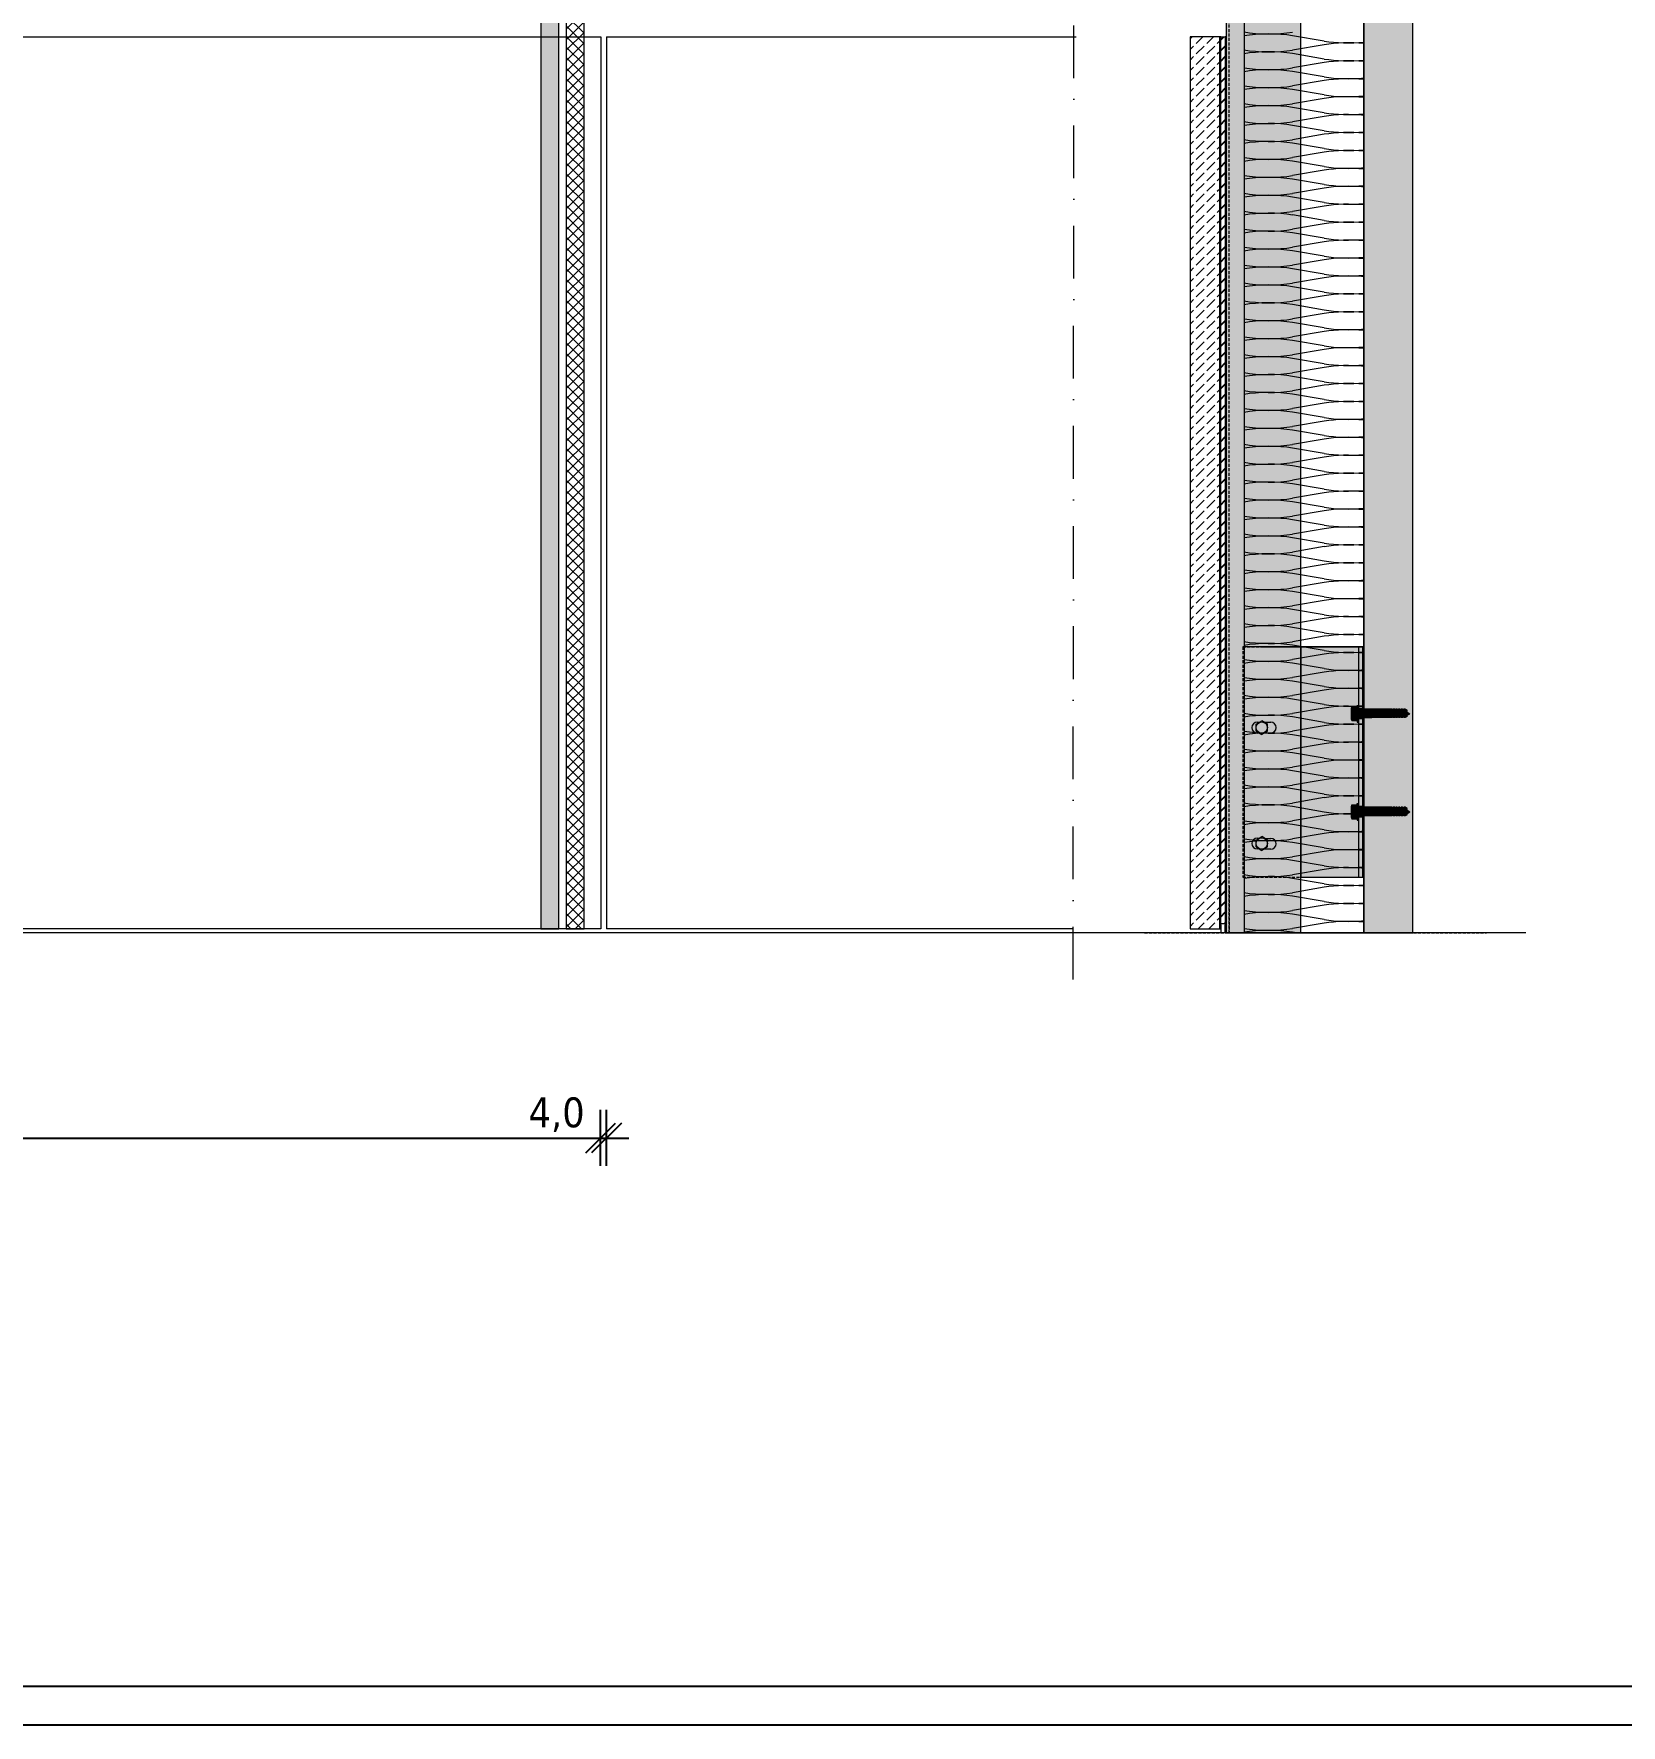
# Model space of a CAD drawing. Extents: x -106882 to -43002, y 22119 to 47619.
# Drawn here: x -85352 to -74724, y 22119 to 33440 of the extents above; entities that cross this region are included whole.
import ezdxf

# ---------------------------------------------------------------- set-up
doc = ezdxf.new("R2010")
doc.units = 0
doc.header["$MEASUREMENT"] = 0
doc.linetypes.add('Dot & Dashed', pattern=[670.277762, 352.777767, -176.388884, 0, -141.111112])
doc.linetypes.add('Hidden Line', pattern=[30, 20, -10])
for name, color, linetype, lineweight, true_color in [('2D - Ogólne_Pen_No__2', 7, 'Continuous', 15, 0x7f7f7f), ('2D - Ogólne_Pen_No__82', 7, 'Continuous', 20, 0xaaaaaa), ('2D Drafting - General_Pen_No__141', 7, 'Continuous', 0, 0xe8e8e8), ('2D Drafting - General_Pen_No__2', 7, 'Continuous', 15, 0x7f7f7f), ('2D Drafting - General_Pen_No__5', 7, 'Continuous', 25, 0x40a5ff), ('2D Drafting - General_Pen_No__61', 7, 'Continuous', 20, 0x6a6a6a), ('2D Drafting - General_Pen_No__81', 7, 'Continuous', 20, 0x6a6a6a), ('Wymiarowanie_Pen_No__5', 7, 'Continuous', 25, 0x40a5ff)]:
    doc.layers.add(name, color=color, linetype=linetype, lineweight=lineweight, true_color=true_color)
doc.layers.add('2D Drafting - General_Pen_No__101', color=8, linetype='Continuous', lineweight=13)
doc.layers.add('2D Drafting - General_Pen_No__121', color=255, linetype='Continuous', lineweight=0)
doc.layers.add('Wymiarowanie', color=7, linetype='Continuous')
doc.styles.add('GENERATED_STYLE_1', font='')
doc.styles.get('GENERATED_STYLE_1').set_extended_font_data('Tahoma Zachodni')
doc.dimstyles.new('GENERATED_STYLE__2', dxfattribs={"dimtxt": 200, "dimasz": 190, "dimexe": 0.18, "dimexo": 0, "dimgap": 0.09, "dimtad": 1, "dimtih": 1, "dimtoh": 1, "dimdec": 1, "dimlfac": 0.1, "dimzin": 0, "dimdsep": 46, "dimtxsty": 'GENERATED_STYLE_1', "dimblk": 'ARROWHEAD_6', "dimblk1": 'ARROWHEAD_6', "dimblk2": 'ARROWHEAD_6', "dimcen": 0.09, "dimclrd": 256, "dimclre": 256, "dimclrt": 256, "dimadec": 0, "dimazin": 0, "dimtfac": 1, "dimtdec": 4, "dimtmove": 0, "dimatfit": 3, "dimfxl": 0, "dimtolj": 1, "dimtzin": 0, "dimarcsym": 0})
pattern_1 = [(45, (0, 0), (-70.71068, 70.71068), [75, -25]), (45, (7e-15, 70.71), (-70.71068, 70.71068), [75, -25])]

# ---------------------------------------------------------------- blocks, each defined once
blk = doc.blocks.new('*X12')
at = {"layer": '2D Drafting - General_Pen_No__61', "linetype": 'Continuous'}
for p, q in [((-76712, 33391), (-76924, 33427)), ((-76712, 33367), (-76924, 33331)), ((-76712, 33271), (-76924, 33307)), ((-76712, 33247), (-76924, 33211)), ((-76712, 33151), (-76924, 33187)), ((-76712, 33127), (-76924, 33091)), ((-76712, 33031), (-76924, 33067)), ((-76712, 33007), (-76924, 32971)), ((-76712, 32911), (-76924, 32947)), ((-76712, 32887), (-76924, 32851)), ((-76712, 32791), (-76924, 32827)), ((-76712, 32767), (-76924, 32731)), ((-76712, 32671), (-76924, 32707)), ((-76712, 32647), (-76924, 32611)), ((-76712, 32551), (-76924, 32587)), ((-76712, 32527), (-76924, 32491)), ((-76712, 32431), (-76924, 32467)), ((-76712, 32407), (-76924, 32371)), ((-76712, 32311), (-76924, 32347)), ((-76712, 32287), (-76924, 32251)), ((-76712, 32191), (-76924, 32227)), ((-76712, 32167), (-76924, 32131)), ((-76712, 32071), (-76924, 32107)), ((-76712, 32047), (-76924, 32011)), ((-76712, 31951), (-76924, 31987)), ((-76712, 31927), (-76924, 31891)), ((-76712, 31831), (-76924, 31867)), ((-76712, 31807), (-76924, 31771)), ((-76712, 31711), (-76924, 31747)), ((-76712, 31687), (-76924, 31651)), ((-76712, 31591), (-76924, 31627)), ((-76712, 31567), (-76924, 31531)), ((-76712, 31471), (-76924, 31507)), ((-76712, 31447), (-76924, 31411)), ((-76712, 31351), (-76924, 31387)), ((-76712, 31327), (-76924, 31291)), ((-76712, 31231), (-76924, 31267)), ((-76712, 31207), (-76924, 31171)), ((-76712, 31111), (-76924, 31147)), ((-76712, 31087), (-76924, 31051)), ((-76712, 30991), (-76924, 31027)), ((-76712, 30967), (-76924, 30931)), ((-76712, 30871), (-76924, 30907)), ((-76712, 30847), (-76924, 30811)), ((-76712, 30751), (-76924, 30787)), ((-76712, 30727), (-76924, 30691)), ((-76712, 30631), (-76924, 30667)), ((-76712, 30607), (-76924, 30571)), ((-76712, 30511), (-76924, 30547)), ((-76712, 30487), (-76924, 30451)), ((-76712, 30391), (-76924, 30427)), ((-76712, 30367), (-76924, 30331)), ((-76712, 30271), (-76924, 30307)), ((-76712, 30247), (-76924, 30211)), ((-76712, 30151), (-76924, 30187)), ((-76712, 30127), (-76924, 30091)), ((-76712, 30031), (-76924, 30067)), ((-76712, 30007), (-76924, 29971)), ((-76712, 29911), (-76924, 29947)), ((-76712, 29887), (-76924, 29851)), ((-76712, 29791), (-76924, 29827)), ((-76712, 29767), (-76924, 29731)), ((-76712, 29671), (-76924, 29707)), ((-76712, 29647), (-76924, 29611)), ((-76712, 29551), (-76924, 29587)), ((-76712, 29527), (-76924, 29491)), ((-76712, 29431), (-76924, 29467)), ((-76712, 29407), (-76924, 29371)), ((-76712, 29311), (-76924, 29347)), ((-76712, 29287), (-76924, 29251)), ((-76712, 29191), (-76924, 29227)), ((-76712, 29167), (-76924, 29131)), ((-76712, 29071), (-76924, 29107)), ((-76712, 29047), (-76924, 29011)), ((-76712, 28951), (-76924, 28987)), ((-76712, 28927), (-76924, 28891)), ((-76712, 28831), (-76924, 28867)), ((-76712, 28807), (-76924, 28771)), ((-76712, 28711), (-76924, 28747)), ((-76712, 28687), (-76924, 28651)), ((-76712, 28591), (-76924, 28627)), ((-76712, 28567), (-76924, 28531)), ((-76712, 28471), (-76924, 28507)), ((-76712, 28447), (-76924, 28411)), ((-76712, 28351), (-76924, 28387)), ((-76712, 28327), (-76924, 28291)), ((-76712, 28231), (-76924, 28267)), ((-76712, 28207), (-76924, 28171)), ((-76712, 28111), (-76924, 28147)), ((-76712, 28087), (-76924, 28051)), ((-76712, 27991), (-76924, 28027)), ((-76712, 27967), (-76924, 27931)), ((-76712, 27871), (-76924, 27907)), ((-76712, 27847), (-76924, 27811)), ((-76712, 27751), (-76924, 27787)), ((-76712, 27727), (-76924, 27691)), ((-76712, 27631), (-76924, 27667)), ((-76712, 27607), (-76924, 27571)), ((-76712, 27511), (-76924, 27547)), ((-76712, 27487), (-76924, 27451)), ((-76896, 27422), (-76924, 27427))]:
    blk.add_line(p, q, dxfattribs=at)
for centre, start_param, end_param in [((-77084, 33499), 4.039533, 5.35589), ((-77084, 33379), 0.927295, 2.243652), ((-77084, 33379), 4.039533, 5.35589), ((-77084, 33259), 0.927295, 2.243652), ((-76553, 33439), 4.068888, 5.121655), ((-76553, 33319), 1.16153, 2.214297), ((-77084, 33259), 4.039533, 5.35589), ((-77084, 33139), 0.927295, 2.243652), ((-76553, 33319), 4.068888, 5.121655), ((-76553, 33199), 1.16153, 2.214297), ((-77084, 33139), 4.039533, 5.35589), ((-77084, 33019), 0.927295, 2.243652), ((-76553, 33199), 4.068888, 5.121655), ((-76553, 33079), 1.16153, 2.214297), ((-77084, 33019), 4.039533, 5.35589), ((-77084, 32899), 0.927295, 2.243652), ((-76553, 33079), 4.068888, 5.121655), ((-76553, 32959), 1.16153, 2.214297), ((-77084, 32899), 4.039533, 5.35589), ((-77084, 32779), 0.927295, 2.243652), ((-76553, 32959), 4.068888, 5.121655), ((-76553, 32839), 1.16153, 2.214297), ((-77084, 32779), 4.039533, 5.35589), ((-77084, 32659), 0.927295, 2.243652), ((-76553, 32839), 4.068888, 5.121655), ((-76553, 32719), 1.16153, 2.214297), ((-77084, 32659), 4.039533, 5.35589), ((-76553, 32719), 4.068888, 5.121655), ((-76553, 32599), 1.16153, 2.214297), ((-77084, 32539), 0.927295, 2.243652), ((-77084, 32539), 4.039533, 5.35589), ((-76553, 32599), 4.068888, 5.121655), ((-76553, 32479), 1.16153, 2.214297), ((-77084, 32419), 0.927295, 2.243652), ((-76553, 32479), 4.068888, 5.121655), ((-76553, 32359), 1.16153, 2.214297), ((-77084, 32419), 4.039533, 5.35589), ((-77084, 32299), 0.927295, 2.243652), ((-76553, 32359), 4.068888, 5.121655), ((-76553, 32239), 1.16153, 2.214297), ((-77084, 32299), 4.039533, 5.35589), ((-77084, 32179), 0.927295, 2.243652), ((-76553, 32239), 4.068888, 5.121655), ((-76553, 32119), 1.16153, 2.214297), ((-77084, 32179), 4.039533, 5.35589), ((-77084, 32059), 0.927295, 2.243652), ((-76553, 32119), 4.068888, 5.121655), ((-76553, 31999), 1.16153, 2.214297), ((-77084, 32059), 4.039533, 5.35589), ((-77084, 31939), 0.927295, 2.243652), ((-76553, 31999), 4.068888, 5.121655), ((-76553, 31879), 1.16153, 2.214297), ((-77084, 31939), 4.039533, 5.35589), ((-77084, 31819), 0.927295, 2.243652), ((-76553, 31879), 4.068888, 5.121655), ((-76553, 31759), 1.16153, 2.214297), ((-77084, 31819), 4.039533, 5.35589), ((-77084, 31699), 0.927295, 2.243652), ((-76553, 31759), 4.068888, 5.121655), ((-76553, 31639), 1.16153, 2.214297), ((-77084, 31699), 4.039533, 5.35589), ((-77084, 31579), 0.927295, 2.243652), ((-76553, 31639), 4.068888, 5.121655), ((-77084, 31579), 4.039533, 5.35589), ((-77084, 31459), 0.927295, 2.243652), ((-76553, 31519), 1.16153, 2.214297), ((-77084, 31459), 4.039533, 5.35589), ((-77084, 31339), 0.927295, 2.243652), ((-76553, 31519), 4.068888, 5.121655), ((-76553, 31399), 1.16153, 2.214297), ((-77084, 31339), 4.039533, 5.35589), ((-77084, 31219), 0.927295, 2.243652), ((-76553, 31399), 4.068888, 5.121655), ((-76553, 31279), 1.16153, 2.214297), ((-77084, 31219), 4.039533, 5.35589), ((-77084, 31099), 0.927295, 2.243652), ((-76553, 31279), 4.068888, 5.121655), ((-76553, 31159), 1.16153, 2.214297), ((-77084, 31099), 4.039533, 5.35589), ((-77084, 30979), 0.927295, 2.243652), ((-76553, 31159), 4.068888, 5.121655), ((-76553, 31039), 1.16153, 2.214297), ((-77084, 30979), 4.039533, 5.35589), ((-77084, 30859), 0.927295, 2.243652), ((-76553, 31039), 4.068888, 5.121655), ((-76553, 30919), 1.16153, 2.214297), ((-77084, 30859), 4.039533, 5.35589), ((-77084, 30739), 0.927295, 2.243652), ((-76553, 30919), 4.068888, 5.121655), ((-76553, 30799), 1.16153, 2.214297), ((-77084, 30739), 4.039533, 5.35589), ((-77084, 30619), 0.927295, 2.243652), ((-76553, 30799), 4.068888, 5.121655), ((-76553, 30679), 1.16153, 2.214297), ((-77084, 30619), 4.039533, 5.35589), ((-76553, 30679), 4.068888, 5.121655), ((-76553, 30559), 1.16153, 2.214297), ((-77084, 30499), 0.927295, 2.243652), ((-76553, 30559), 4.068888, 5.121655), ((-76553, 30439), 1.16153, 2.214297), ((-77084, 30499), 4.039533, 5.35589), ((-77084, 30379), 0.927295, 2.243652), ((-76553, 30439), 4.068888, 5.121655), ((-76553, 30319), 1.16153, 2.214297), ((-77084, 30379), 4.039533, 5.35589), ((-77084, 30259), 0.927295, 2.243652), ((-76553, 30319), 4.068888, 5.121655), ((-76553, 30199), 1.16153, 2.214297), ((-77084, 30259), 4.039533, 5.35589), ((-77084, 30139), 0.927295, 2.243652), ((-76553, 30199), 4.068888, 5.121655), ((-76553, 30079), 1.16153, 2.214297), ((-77084, 30139), 4.039533, 5.35589), ((-77084, 30019), 0.927295, 2.243652), ((-76553, 30079), 4.068888, 5.121655), ((-76553, 29959), 1.16153, 2.214297), ((-77084, 30019), 4.039533, 5.35589), ((-77084, 29899), 0.927295, 2.243652), ((-76553, 29959), 4.068888, 5.121655), ((-76553, 29839), 1.16153, 2.214297), ((-77084, 29899), 4.039533, 5.35589), ((-77084, 29779), 0.927295, 2.243652), ((-76553, 29839), 4.068888, 5.121655), ((-76553, 29719), 1.16153, 2.214297), ((-77084, 29779), 4.039533, 5.35589), ((-77084, 29659), 0.927295, 2.243652), ((-76553, 29719), 4.068888, 5.121655), ((-76553, 29599), 1.16153, 2.214297), ((-77084, 29659), 4.039533, 5.35589), ((-77084, 29539), 0.927295, 2.243652), ((-76553, 29599), 4.068888, 5.121655), ((-77084, 29539), 4.039533, 5.35589), ((-77084, 29419), 0.927295, 2.243652), ((-76553, 29479), 1.16153, 2.214297), ((-77084, 29419), 4.039533, 5.35589), ((-77084, 29299), 0.927295, 2.243652), ((-76553, 29479), 4.068888, 5.121655), ((-76553, 29359), 1.16153, 2.214297), ((-77084, 29299), 4.039533, 5.35589), ((-77084, 29179), 0.927295, 2.243652), ((-76553, 29359), 4.068888, 5.121655), ((-76553, 29239), 1.16153, 2.214297), ((-77084, 29179), 4.039533, 5.35589), ((-77084, 29059), 0.927295, 2.243652), ((-76553, 29239), 4.068888, 5.121655), ((-76553, 29119), 1.16153, 2.214297), ((-77084, 29059), 4.039533, 5.35589), ((-77084, 28939), 0.927295, 2.243652), ((-76553, 29119), 4.068888, 5.121655), ((-76553, 28999), 1.16153, 2.214297), ((-77084, 28939), 4.039533, 5.35589), ((-77084, 28819), 0.927295, 2.243652), ((-76553, 28999), 4.068888, 5.121655), ((-76553, 28879), 1.16153, 2.214297), ((-77084, 28819), 4.039533, 5.35589), ((-77084, 28699), 0.927295, 2.243652), ((-76553, 28879), 4.068888, 5.121655), ((-76553, 28759), 1.16153, 2.214297), ((-77084, 28699), 4.039533, 5.35589), ((-77084, 28579), 0.927295, 2.243652), ((-76553, 28759), 4.068888, 5.121655), ((-76553, 28639), 1.16153, 2.214297), ((-77084, 28579), 4.039533, 5.35589), ((-76553, 28639), 4.068888, 5.121655), ((-76553, 28519), 1.16153, 2.214297), ((-77084, 28459), 0.927295, 2.243652), ((-76553, 28519), 4.068888, 5.121655), ((-76553, 28399), 1.16153, 2.214297), ((-77084, 28459), 4.039533, 5.35589), ((-77084, 28339), 0.927295, 2.243652), ((-76553, 28399), 4.068888, 5.121655), ((-76553, 28279), 1.16153, 2.214297), ((-77084, 28339), 4.039533, 5.35589), ((-77084, 28219), 0.927295, 2.243652), ((-76553, 28279), 4.068888, 5.121655), ((-76553, 28159), 1.16153, 2.214297), ((-77084, 28219), 4.039533, 5.35589), ((-77084, 28099), 0.927295, 2.243652), ((-76553, 28159), 4.068888, 5.121655), ((-76553, 28039), 1.16153, 2.214297), ((-77084, 28099), 4.039533, 5.35589), ((-77084, 27979), 0.927295, 2.243652), ((-76553, 28039), 4.068888, 5.121655), ((-76553, 27919), 1.16153, 2.214297), ((-77084, 27979), 4.039533, 5.35589), ((-77084, 27859), 0.927295, 2.243652), ((-76553, 27919), 4.068888, 5.121655), ((-76553, 27799), 1.16153, 2.214297), ((-77084, 27859), 4.039533, 5.35589), ((-77084, 27739), 0.927295, 2.243652), ((-76553, 27799), 4.068888, 5.121655), ((-76553, 27679), 1.16153, 2.214297), ((-77084, 27739), 4.039533, 5.35589), ((-77084, 27619), 0.927295, 2.243652), ((-76553, 27679), 4.068888, 5.121655), ((-77084, 27619), 4.039533, 5.35589), ((-77084, 27499), 0.927295, 2.243652), ((-76553, 27559), 1.16153, 2.214297), ((-76553, 27559), 4.068888, 5.121655), ((-77084, 27499), 4.039533, 5.35589), ((-77084, 27379), 0.927295, 2.243652), ((-76553, 27439), 1.16153, 2.214297)]:
    blk.add_ellipse(centre, major_axis=(265, 0), ratio=0.226067, start_param=start_param, end_param=end_param, dxfattribs=at)
blk = doc.blocks.new('Fill_6')
at = {"layer": '2D Drafting - General_Pen_No__2', "linetype": 'Continuous'}
for p, q in [((-77249, 40858), (-77249, 27422)), ((-76447, 27422), (-76447, 40858)), ((-77249, 27422), (-76447, 27422))]:
    blk.add_line(p, q, dxfattribs=at)
at = {"layer": '2D Drafting - General_Pen_No__61', "linetype": 'Continuous'}
blk.add_blockref('*X12', (0, 0), dxfattribs=at)
blk = doc.blocks.new('*D25')
at = {"layer": 'Wymiarowanie_Pen_No__5', "linetype": 'Continuous'}
for p, q in [((-93570, 25862), (-93570, 26237)), ((-93527, 25862), (-93527, 26237)), ((-93720, 26049), (-93570, 26049)), ((-93670, 25949), (-93470, 26149)), ((-93427, 26149), (-93627, 25949)), ((-93570, 26049), (-93527, 26049))]:
    blk.add_line(p, q, dxfattribs=at)
at = {"layer": 'Wymiarowanie_Pen_No__5', "char_height": 200, "attachment_point": 7, "style": 'GENERATED_STYLE_1'}
for s, insert in [('{4,3}', (-94052, 26089)), ('{1\xa0197,0}', (-88192, 26089)), ('{4,0}', (-82039, 26089))]:
    blk.add_mtext(s, dxfattribs=dict(at, insert=insert))
blk = doc.blocks.new('ARROWHEAD_6')
at = {"color": 0, "linetype": 'Continuous', "lineweight": 0}
for p, q in [((0, 0), (-1, 0)), ((-0.5, -0.5), (0.5, 0.5))]:
    blk.add_line(p, q, dxfattribs=at)
blk = doc.blocks.new('*D26')
at = {"layer": 'Wymiarowanie_Pen_No__5', "linetype": 'Continuous'}
for p, q in [((-93527, 25862), (-93527, 26237)), ((-81557, 25862), (-81557, 26237)), ((-93670, 25949), (-93470, 26149)), ((-93427, 26149), (-93627, 25949)), ((-93527, 26049), (-81557, 26049)), ((-81657, 25949), (-81457, 26149)), ((-81417, 26149), (-81617, 25949))]:
    blk.add_line(p, q, dxfattribs=at)
at = {"layer": 'Wymiarowanie_Pen_No__5', "char_height": 200, "attachment_point": 7, "style": 'GENERATED_STYLE_1'}
for s, insert in [('{4,3}', (-94052, 26089)), ('{1\xa0197,0}', (-88192, 26089)), ('{4,0}', (-82039, 26089))]:
    blk.add_mtext(s, dxfattribs=dict(at, insert=insert))
blk = doc.blocks.new('*D27')
at = {"layer": 'Wymiarowanie_Pen_No__5', "linetype": 'Continuous'}
for p, q in [((-81557, 25862), (-81557, 26237)), ((-81517, 25862), (-81517, 26237)), ((-81657, 25949), (-81457, 26149)), ((-81417, 26149), (-81617, 25949)), ((-81557, 26049), (-81517, 26049)), ((-81517, 26049), (-81367, 26049))]:
    blk.add_line(p, q, dxfattribs=at)
at = {"layer": 'Wymiarowanie_Pen_No__5', "char_height": 200, "attachment_point": 7, "style": 'GENERATED_STYLE_1'}
for s, insert in [('{4,3}', (-94052, 26089)), ('{1\xa0197,0}', (-88192, 26089)), ('{4,0}', (-82039, 26089))]:
    blk.add_mtext(s, dxfattribs=dict(at, insert=insert))

msp = doc.modelspace()

# ---------------------------------------------------------------- hatches: boundary and pattern name
at = {"layer": '2D Drafting - General_Pen_No__101', "linetype": 'Continuous'}
for points in [[(-77410.64, 33419.57), (-77410.64, 27449.57), (-77404.85, 27449.57), (-77404.85, 33419.57)], [(-77374.85, 33419.57), (-77374.85, 27421.7), (-77369.07, 27421.7), (-77369.07, 33419.57)], [(-77374.85, 33419.57), (-77374.85, 27449.57), (-77369.07, 27449.57), (-77369.07, 33419.57)], [(-76453.01, 27795.86), (-76453.01, 29336.43), (-76447.23, 29336.43), (-76447.23, 27795.86)]]:
    msp.add_hatch(color=256, dxfattribs=at).paths.add_polyline_path(points, flags=0)
at = {"layer": '2D Drafting - General_Pen_No__121', "linetype": 'Continuous'}
for points in [[(-76492.33, 28935.24), (-76526.51, 28935.24, 0.41956007), (-76526.51, 28911.94), (-76492.33, 28911.94)], [(-76530.78, 28889.03, -0.09242403), (-76526.51, 28911.94, -0.201281), (-76531.39, 28923.59), (-76531.39, 28854.47, -0.201281), (-76526.51, 28866.12, -0.09242403)], [(-76492.33, 28911.94), (-76526.51, 28911.94, 0.09242403), (-76530.78, 28889.03, 0.09242403), (-76526.51, 28866.12), (-76492.33, 28866.12), (-76492.33, 28889.03)], [(-76483.01, 28889.03), (-76483.01, 28944.95), (-76492.33, 28944.95), (-76492.33, 28889.03), (-76492.33, 28833.11), (-76483.01, 28833.11)], [(-76483.01, 28925.71), (-76483.01, 28889.03), (-76483.01, 28856.03), (-76453.01, 28856.03), (-76453.01, 28891.96), (-76453.01, 28925.71)], [(-76453.01, 28925.71), (-76483.01, 28925.71), (-76483.01, 28889.03), (-76483.01, 28856.03), (-76453.01, 28856.03), (-76453.01, 28892.9)], [(-76453.01, 28925.61), (-76453.01, 28856.03), (-76449.5, 28856.03), (-76449.5, 28925.61)], [(-76449.5, 28925.61), (-76449.5, 28856.03), (-76449.32, 28856.03), (-76443.91, 28861.45), (-76443.91, 28920.2), (-76449.32, 28925.61)], [(-76443.91, 28920.29), (-76443.91, 28861.45), (-76394.17, 28861.45), (-76394.17, 28920.29)], [(-76394.17, 28920.29), (-76394.17, 28861.45), (-76392.92, 28862.69), (-76392.92, 28919.05)], [(-76392.92, 28919.05), (-76392.92, 28862.69), (-76258.5, 28862.69), (-76258.5, 28884.35), (-76291.81, 28884.35, -5.47504318), (-76291.81, 28887.31), (-76258.5, 28887.31), (-76258.5, 28919.05)], [(-76258.5, 28887.31), (-76291.81, 28887.31, 5.47504318), (-76291.81, 28884.35), (-76258.5, 28884.35)], [(-76251.06, 28916.09), (-76254.76, 28916.09), (-76258.5, 28919.05), (-76258.5, 28887.31), (-76251.06, 28881.56)], [(-76258.5, 28884.35), (-76251.06, 28878.6), (-76251.06, 28881.56), (-76258.5, 28887.31)], [(-76251.06, 28865.65), (-76251.06, 28878.6), (-76258.5, 28884.35), (-76258.5, 28862.69), (-76254.76, 28865.65)], [(-76251.06, 28919.05), (-76251.06, 28881.56), (-76240.71, 28881.56), (-76240.71, 28919.05)], [(-76251.06, 28878.6), (-76240.71, 28878.6), (-76240.71, 28881.56), (-76251.06, 28881.56)], [(-76240.71, 28862.69), (-76240.71, 28878.6), (-76251.06, 28878.6), (-76251.06, 28862.69)], [(-76233.27, 28916.09), (-76236.96, 28916.09), (-76240.71, 28919.05), (-76240.71, 28881.56), (-76233.27, 28887.31)], [(-76233.27, 28887.31), (-76240.71, 28881.56), (-76240.71, 28878.6), (-76233.27, 28884.35)], [(-76233.27, 28865.65), (-76233.27, 28884.35), (-76240.71, 28878.6), (-76240.71, 28862.69), (-76236.96, 28865.65)], [(-76233.27, 28919.05), (-76233.27, 28887.31), (-76222.91, 28887.31), (-76222.91, 28919.05)], [(-76233.27, 28884.35), (-76222.91, 28884.35), (-76222.91, 28887.31), (-76233.27, 28887.31)], [(-76222.91, 28862.69), (-76222.91, 28884.35), (-76233.27, 28884.35), (-76233.27, 28862.69)], [(-76215.47, 28916.09), (-76219.17, 28916.09), (-76222.91, 28919.05), (-76222.91, 28887.31), (-76215.47, 28881.56)], [(-76215.47, 28881.56), (-76222.91, 28887.31), (-76222.91, 28884.35), (-76215.47, 28878.6)], [(-76222.91, 28884.35), (-76222.91, 28862.69), (-76219.17, 28865.65), (-76215.47, 28865.65), (-76215.47, 28878.6)], [(-76205.11, 28919.05), (-76215.47, 28919.05), (-76215.47, 28881.56), (-76205.11, 28881.56)], [(-76205.11, 28881.56), (-76215.47, 28881.56), (-76215.47, 28878.6), (-76205.11, 28878.6)], [(-76205.11, 28862.69), (-76205.11, 28878.6), (-76215.47, 28878.6), (-76215.47, 28862.69)], [(-76197.67, 28916.09), (-76201.37, 28916.09), (-76205.11, 28919.05), (-76205.11, 28881.56), (-76197.67, 28887.31)], [(-76197.67, 28887.31), (-76205.11, 28881.56), (-76205.11, 28878.6), (-76197.67, 28884.35)], [(-76197.67, 28865.65), (-76197.67, 28884.35), (-76205.11, 28878.6), (-76205.11, 28862.69), (-76201.37, 28865.65)], [(-76187.32, 28919.05), (-76197.67, 28919.05), (-76197.67, 28887.31), (-76187.32, 28887.31)], [(-76197.67, 28884.35), (-76187.32, 28884.35), (-76187.32, 28887.31), (-76197.67, 28887.31)], [(-76187.32, 28862.69), (-76187.32, 28884.35), (-76197.67, 28884.35), (-76197.67, 28862.69)], [(-76179.88, 28916.09), (-76183.58, 28916.09), (-76187.32, 28919.05), (-76187.32, 28887.31), (-76179.88, 28881.56)], [(-76187.32, 28884.35), (-76179.88, 28878.6), (-76179.88, 28881.56), (-76187.32, 28887.31)], [(-76179.88, 28865.65), (-76179.88, 28878.6), (-76187.32, 28884.35), (-76187.32, 28862.69), (-76183.58, 28865.65)], [(-76179.88, 28919.05), (-76179.88, 28881.56), (-76169.52, 28881.56), (-76169.52, 28919.05)], [(-76179.88, 28878.6), (-76169.52, 28878.6), (-76169.52, 28881.56), (-76179.88, 28881.56)], [(-76179.88, 28878.6), (-76179.88, 28862.69), (-76169.52, 28862.69), (-76169.52, 28878.6)], [(-76157.14, 28911.9), (-76169.52, 28919.05), (-76169.52, 28881.56), (-76157.14, 28888.71)], [(-76157.14, 28888.71), (-76169.52, 28881.56), (-76169.52, 28878.6), (-76157.14, 28885.75)], [(-76157.14, 28885.75), (-76169.52, 28878.6), (-76169.52, 28862.69), (-76157.14, 28869.84)], [(-76138.41, 28889.13), (-76157.14, 28899.94), (-76157.14, 28878.31)], [(-76492.33, 28866.12), (-76526.51, 28866.12, 0.41956007), (-76526.51, 28842.82), (-76492.33, 28842.82)], [(-76492.33, 28278.56), (-76526.51, 28278.56, 0.41956007), (-76526.51, 28255.26), (-76492.33, 28255.26)], [(-76530.78, 28232.35, -0.09242403), (-76526.51, 28255.26, -0.201281), (-76531.39, 28266.91), (-76531.39, 28197.78, -0.201281), (-76526.51, 28209.43, -0.09242403)], [(-76492.33, 28209.43), (-76526.51, 28209.43, 0.41956007), (-76526.51, 28186.14), (-76492.33, 28186.14)], [(-76492.33, 28255.26), (-76526.51, 28255.26, 0.09242403), (-76530.78, 28232.35, 0.09242403), (-76526.51, 28209.43), (-76492.33, 28209.43), (-76492.33, 28232.35)], [(-76483.01, 28232.35), (-76483.01, 28288.27), (-76492.33, 28288.27), (-76492.33, 28232.35), (-76492.33, 28176.43), (-76483.01, 28176.43)], [(-76483.01, 28269.02), (-76483.01, 28230.5), (-76483.01, 28199.35), (-76453.01, 28199.35), (-76453.01, 28233.43), (-76453.01, 28269.02)], [(-76453.01, 28269.02), (-76483.01, 28269.02), (-76483.01, 28230.5), (-76483.01, 28199.35), (-76453.01, 28199.35), (-76453.01, 28234.38)], [(-76453.01, 28269.02), (-76449.32, 28269.02), (-76443.91, 28263.61), (-76443.91, 28204.76), (-76449.32, 28199.35), (-76453.01, 28199.35)], [(-76443.91, 28263.61), (-76443.91, 28204.76), (-76394.17, 28204.76), (-76394.17, 28263.61)], [(-76394.17, 28263.61), (-76394.17, 28204.76), (-76392.92, 28206.01), (-76392.92, 28262.36)], [(-76392.92, 28262.36), (-76392.92, 28206.01), (-76258.5, 28206.01), (-76258.5, 28227.67), (-76291.81, 28227.67, -5.47504318), (-76291.81, 28230.63), (-76258.5, 28230.63), (-76258.5, 28262.36)], [(-76258.5, 28230.63), (-76291.81, 28230.63, 5.47504318), (-76291.81, 28227.67), (-76258.5, 28227.67)], [(-76251.06, 28259.41), (-76254.76, 28259.41), (-76258.5, 28262.36), (-76258.5, 28230.63), (-76251.06, 28224.88)], [(-76258.5, 28227.67), (-76251.06, 28221.92), (-76251.06, 28224.88), (-76258.5, 28230.63)], [(-76251.06, 28208.97), (-76251.06, 28221.92), (-76258.5, 28227.67), (-76258.5, 28206.01), (-76254.76, 28208.97)], [(-76251.06, 28262.36), (-76251.06, 28224.88), (-76240.71, 28224.88), (-76240.71, 28262.36)], [(-76251.06, 28221.92), (-76240.71, 28221.92), (-76240.71, 28224.88), (-76251.06, 28224.88)], [(-76240.71, 28206.01), (-76240.71, 28221.92), (-76251.06, 28221.92), (-76251.06, 28206.01)], [(-76233.27, 28259.41), (-76236.96, 28259.41), (-76240.71, 28262.36), (-76240.71, 28224.88), (-76233.27, 28230.63)], [(-76233.27, 28230.63), (-76240.71, 28224.88), (-76240.71, 28221.92), (-76233.27, 28227.67)], [(-76233.27, 28208.97), (-76233.27, 28227.67), (-76240.71, 28221.92), (-76240.71, 28206.01), (-76236.96, 28208.97)], [(-76233.27, 28262.36), (-76233.27, 28230.63), (-76222.91, 28230.63), (-76222.91, 28262.36)], [(-76233.27, 28227.67), (-76222.91, 28227.67), (-76222.91, 28230.63), (-76233.27, 28230.63)], [(-76222.91, 28206.01), (-76222.91, 28227.67), (-76233.27, 28227.67), (-76233.27, 28206.01)], [(-76215.47, 28259.41), (-76219.17, 28259.41), (-76222.91, 28262.36), (-76222.91, 28230.63), (-76215.47, 28224.88)], [(-76215.47, 28224.88), (-76222.91, 28230.63), (-76222.91, 28227.67), (-76215.47, 28221.92)], [(-76222.91, 28227.67), (-76222.91, 28206.01), (-76219.17, 28208.97), (-76215.47, 28208.97), (-76215.47, 28221.92)], [(-76205.11, 28262.36), (-76215.47, 28262.36), (-76215.47, 28224.88), (-76205.11, 28224.88)], [(-76205.11, 28224.88), (-76215.47, 28224.88), (-76215.47, 28221.92), (-76205.11, 28221.92)], [(-76205.11, 28206.01), (-76205.11, 28221.92), (-76215.47, 28221.92), (-76215.47, 28206.01)], [(-76197.67, 28259.41), (-76201.37, 28259.41), (-76205.11, 28262.36), (-76205.11, 28224.88), (-76197.67, 28230.63)], [(-76197.67, 28230.63), (-76205.11, 28224.88), (-76205.11, 28221.92), (-76197.67, 28227.67)], [(-76197.67, 28208.97), (-76197.67, 28227.67), (-76205.11, 28221.92), (-76205.11, 28206.01), (-76201.37, 28208.97)], [(-76187.32, 28262.36), (-76197.67, 28262.36), (-76197.67, 28230.63), (-76187.32, 28230.63)], [(-76197.67, 28227.67), (-76187.32, 28227.67), (-76187.32, 28230.63), (-76197.67, 28230.63)], [(-76187.32, 28206.01), (-76187.32, 28227.67), (-76197.67, 28227.67), (-76197.67, 28206.01)], [(-76179.88, 28259.41), (-76183.58, 28259.41), (-76187.32, 28262.36), (-76187.32, 28230.63), (-76179.88, 28224.88)], [(-76187.32, 28227.67), (-76179.88, 28221.92), (-76179.88, 28224.88), (-76187.32, 28230.63)], [(-76179.88, 28208.97), (-76179.88, 28221.92), (-76187.32, 28227.67), (-76187.32, 28206.01), (-76183.58, 28208.97)], [(-76179.88, 28262.36), (-76179.88, 28224.88), (-76169.52, 28224.88), (-76169.52, 28262.36)], [(-76179.88, 28221.92), (-76169.52, 28221.92), (-76169.52, 28224.88), (-76179.88, 28224.88)], [(-76179.88, 28221.92), (-76179.88, 28206.01), (-76169.52, 28206.01), (-76169.52, 28221.92)], [(-76157.14, 28255.22), (-76169.52, 28262.36), (-76169.52, 28224.88), (-76157.14, 28232.03)], [(-76157.14, 28232.03), (-76169.52, 28224.88), (-76169.52, 28221.92), (-76157.14, 28229.07)], [(-76157.14, 28229.07), (-76169.52, 28221.92), (-76169.52, 28206.01), (-76157.14, 28213.16)], [(-76138.41, 28232.44), (-76157.14, 28243.26), (-76157.14, 28221.63)]]:
    msp.add_hatch(color=256, dxfattribs=at).paths.add_polyline_path(points, flags=0)
at = {"layer": '2D Drafting - General_Pen_No__141', "linetype": 'Continuous'}
for points in [[(-77369.07, 40857.78), (-77369.07, 27421.7), (-76868.01, 27421.7), (-76868.01, 40857.78)], [(-76868.01, 27795.86), (-76453.01, 27795.86), (-76453.01, 29336.43), (-76868.01, 29336.43)]]:
    msp.add_hatch(color=256, dxfattribs=at).paths.add_polyline_path(points, flags=0)
at = {"layer": '2D Drafting - General_Pen_No__2', "linetype": 'Continuous'}
h = msp.add_hatch(dxfattribs=at)
h.set_pattern_fill('Grid_5x5_Diagonal', color=256, style=0, pattern_type=2)
h.set_pattern_definition([(45, (0, 0), (-35.35534, 35.35534), []), (135, (0, 0), (35.35534, 35.35534), [])])
h.paths.add_polyline_path([(-81787.7, 40857.78), (-81787.7, 27449.57), (-81667.7, 27449.57), (-81667.7, 40857.78)], flags=0)
at = {"layer": '2D Drafting - General_Pen_No__5', "linetype": 'Continuous'}
h = msp.add_hatch(dxfattribs=at)
h.set_pattern_fill('Beton', color=256, style=0, pattern_type=2)
h.set_pattern_definition(pattern_1)
h.paths.add_polyline_path([(-81957.7, 40857.78), (-81957.7, 27449.57), (-81837.7, 27449.57), (-81837.7, 40857.78)], flags=0)
h = msp.add_hatch(dxfattribs=at)
h.set_pattern_fill('Beton', color=256, style=0, pattern_type=2)
h.set_pattern_definition(pattern_1)
h.paths.add_polyline_path([(-77374.85, 27482.86), (-77404.85, 27482.86), (-77404.85, 33419.57), (-77374.85, 33419.57)], flags=0)
at = {"layer": '2D Drafting - General_Pen_No__81', "linetype": 'Continuous'}
h = msp.add_hatch(dxfattribs=at)
h.set_pattern_fill('Solid___Dashed', color=256, style=0, pattern_type=2)
h.set_pattern_definition([(45, (0, 0), (-70.71068, 70.71068), []), (45, (-35.36, 35.36), (-70.71068, 70.71068), [75, -25])])
h.paths.add_polyline_path([(-76447.23, 40857.78), (-76447.23, 27421.7), (-76120.1, 27421.7), (-76120.1, 40857.78)], flags=0)
h = msp.add_hatch(dxfattribs=at)
h.set_pattern_fill('Beton', color=256, style=0, pattern_type=2)
h.set_pattern_definition(pattern_1)
h.paths.add_polyline_path([(-77610.64, 33419.57), (-77610.64, 27449.57), (-77410.64, 27449.57), (-77410.64, 33419.57)], flags=0)

# ---------------------------------------------------------------- linework, layer by layer
at = {"layer": '2D - Ogólne_Pen_No__2', "linetype": 'Continuous'}
for p, q in [((-76449.32, 28925.71), (-76453.01, 28925.71)), ((-76449.32, 28925.61), (-76453.01, 28925.61)), ((-76443.91, 28920.29), (-76449.32, 28925.71)), ((-76443.91, 28920.2), (-76449.32, 28925.61)), ((-76394.17, 28920.29), (-76443.91, 28920.29)), ((-76443.91, 28861.45), (-76443.91, 28920.29)), ((-76392.92, 28919.05), (-76394.17, 28920.29)), ((-76394.17, 28861.45), (-76394.17, 28920.29)), ((-76258.5, 28919.05), (-76392.92, 28919.05)), ((-76392.92, 28919.05), (-76392.92, 28862.69)), ((-76258.5, 28887.31), (-76291.81, 28887.31)), ((-76258.5, 28884.35), (-76291.81, 28884.35)), ((-76254.76, 28916.09), (-76258.5, 28919.05)), ((-76258.5, 28862.69), (-76258.5, 28919.05)), ((-76251.06, 28881.56), (-76258.5, 28887.31)), ((-76251.06, 28878.6), (-76258.5, 28884.35)), ((-76251.06, 28916.09), (-76254.76, 28916.09)), ((-76251.06, 28919.05), (-76251.06, 28916.09)), ((-76240.71, 28919.05), (-76251.06, 28919.05)), ((-76251.06, 28862.69), (-76251.06, 28919.05)), ((-76240.71, 28881.56), (-76251.06, 28881.56)), ((-76240.71, 28878.6), (-76251.06, 28878.6)), ((-76236.96, 28916.09), (-76240.71, 28919.05)), ((-76240.71, 28862.69), (-76240.71, 28919.05)), ((-76233.27, 28887.31), (-76240.71, 28881.56)), ((-76233.27, 28884.35), (-76240.71, 28878.6)), ((-76233.27, 28916.09), (-76236.96, 28916.09)), ((-76233.27, 28919.05), (-76233.27, 28916.09)), ((-76222.91, 28919.05), (-76233.27, 28919.05)), ((-76233.27, 28862.69), (-76233.27, 28919.05)), ((-76222.91, 28887.31), (-76233.27, 28887.31)), ((-76222.91, 28884.35), (-76233.27, 28884.35)), ((-76219.17, 28916.09), (-76222.91, 28919.05)), ((-76222.91, 28862.69), (-76222.91, 28919.05)), ((-76215.47, 28881.56), (-76222.91, 28887.31)), ((-76215.47, 28878.6), (-76222.91, 28884.35)), ((-76215.47, 28916.09), (-76219.17, 28916.09)), ((-76215.47, 28919.05), (-76215.47, 28916.09)), ((-76205.11, 28919.05), (-76215.47, 28919.05)), ((-76215.47, 28862.69), (-76215.47, 28919.05)), ((-76205.11, 28881.56), (-76215.47, 28881.56)), ((-76205.11, 28878.6), (-76215.47, 28878.6)), ((-76201.37, 28916.09), (-76205.11, 28919.05)), ((-76205.11, 28862.69), (-76205.11, 28919.05)), ((-76197.67, 28887.31), (-76205.11, 28881.56)), ((-76197.67, 28884.35), (-76205.11, 28878.6)), ((-76197.67, 28916.09), (-76201.37, 28916.09)), ((-76197.67, 28919.05), (-76197.67, 28916.09)), ((-76187.32, 28919.05), (-76197.67, 28919.05)), ((-76197.67, 28862.69), (-76197.67, 28919.05)), ((-76187.32, 28887.31), (-76197.67, 28887.31)), ((-76187.32, 28884.35), (-76197.67, 28884.35)), ((-76183.58, 28916.09), (-76187.32, 28919.05)), ((-76187.32, 28862.69), (-76187.32, 28919.05)), ((-76179.88, 28881.56), (-76187.32, 28887.31)), ((-76179.88, 28878.6), (-76187.32, 28884.35)), ((-76179.88, 28916.09), (-76183.58, 28916.09)), ((-76169.52, 28919.05), (-76179.88, 28919.05)), ((-76179.88, 28862.69), (-76179.88, 28919.05)), ((-76169.52, 28881.56), (-76179.88, 28881.56)), ((-76169.52, 28878.6), (-76179.88, 28878.6)), ((-76157.14, 28911.9), (-76169.52, 28919.05)), ((-76169.52, 28862.69), (-76169.52, 28919.05)), ((-76157.14, 28888.71), (-76169.52, 28881.56)), ((-76157.14, 28885.75), (-76169.52, 28878.6)), ((-76157.14, 28869.84), (-76169.52, 28862.69)), ((-76157.14, 28869.84), (-76157.14, 28911.9)), ((-76157.14, 28899.94), (-76138.41, 28889.13)), ((-76157.14, 28878.31), (-76138.41, 28889.13)), ((-76449.32, 28856.03), (-76453.01, 28856.03)), ((-76443.91, 28861.45), (-76449.32, 28856.03)), ((-76394.17, 28861.45), (-76443.91, 28861.45)), ((-76392.92, 28862.69), (-76394.17, 28861.45)), ((-76258.5, 28862.69), (-76392.92, 28862.69)), ((-76254.76, 28865.65), (-76258.5, 28862.69)), ((-76251.06, 28865.65), (-76254.76, 28865.65)), ((-76251.06, 28862.69), (-76251.06, 28865.65)), ((-76240.71, 28862.69), (-76251.06, 28862.69)), ((-76236.96, 28865.65), (-76240.71, 28862.69)), ((-76233.27, 28865.65), (-76236.96, 28865.65)), ((-76233.27, 28862.69), (-76233.27, 28865.65)), ((-76222.91, 28862.69), (-76233.27, 28862.69)), ((-76219.17, 28865.65), (-76222.91, 28862.69)), ((-76215.47, 28865.65), (-76219.17, 28865.65)), ((-76215.47, 28862.69), (-76215.47, 28865.65)), ((-76205.11, 28862.69), (-76215.47, 28862.69)), ((-76201.37, 28865.65), (-76205.11, 28862.69)), ((-76197.67, 28865.65), (-76201.37, 28865.65)), ((-76197.67, 28862.69), (-76197.67, 28865.65)), ((-76187.32, 28862.69), (-76197.67, 28862.69)), ((-76183.58, 28865.65), (-76187.32, 28862.69)), ((-76179.88, 28865.65), (-76183.58, 28865.65)), ((-76169.52, 28862.69), (-76179.88, 28862.69)), ((-76449.32, 28269.02), (-76453.01, 28269.02)), ((-76453.01, 28269.02), (-76453.01, 28233.43)), ((-76453.01, 28268.93), (-76453.01, 28233.33)), ((-76453.01, 28199.35), (-76453.01, 28234.38)), ((-76449.32, 28199.35), (-76453.01, 28199.35)), ((-76443.91, 28263.61), (-76449.32, 28269.02)), ((-76443.91, 28204.76), (-76449.32, 28199.35)), ((-76394.17, 28263.61), (-76443.91, 28263.61)), ((-76443.91, 28204.76), (-76443.91, 28263.61)), ((-76394.17, 28204.76), (-76443.91, 28204.76)), ((-76392.92, 28262.36), (-76394.17, 28263.61)), ((-76394.17, 28204.76), (-76394.17, 28263.61)), ((-76392.92, 28206.01), (-76394.17, 28204.76)), ((-76258.5, 28262.36), (-76392.92, 28262.36)), ((-76392.92, 28262.36), (-76392.92, 28206.01)), ((-76258.5, 28206.01), (-76392.92, 28206.01)), ((-76258.5, 28230.63), (-76291.81, 28230.63)), ((-76258.5, 28227.67), (-76291.81, 28227.67)), ((-76254.76, 28259.41), (-76258.5, 28262.36)), ((-76258.5, 28206.01), (-76258.5, 28262.36)), ((-76251.06, 28224.88), (-76258.5, 28230.63)), ((-76251.06, 28221.92), (-76258.5, 28227.67)), ((-76254.76, 28208.97), (-76258.5, 28206.01)), ((-76251.06, 28259.41), (-76254.76, 28259.41)), ((-76251.06, 28208.97), (-76254.76, 28208.97)), ((-76251.06, 28262.36), (-76251.06, 28259.41)), ((-76240.71, 28262.36), (-76251.06, 28262.36)), ((-76251.06, 28206.01), (-76251.06, 28262.36)), ((-76240.71, 28224.88), (-76251.06, 28224.88)), ((-76240.71, 28221.92), (-76251.06, 28221.92)), ((-76251.06, 28206.01), (-76251.06, 28208.97)), ((-76240.71, 28206.01), (-76251.06, 28206.01)), ((-76236.96, 28259.41), (-76240.71, 28262.36)), ((-76240.71, 28206.01), (-76240.71, 28262.36)), ((-76233.27, 28230.63), (-76240.71, 28224.88)), ((-76233.27, 28227.67), (-76240.71, 28221.92)), ((-76236.96, 28208.97), (-76240.71, 28206.01)), ((-76233.27, 28259.41), (-76236.96, 28259.41)), ((-76233.27, 28208.97), (-76236.96, 28208.97)), ((-76233.27, 28262.36), (-76233.27, 28259.41)), ((-76222.91, 28262.36), (-76233.27, 28262.36)), ((-76233.27, 28206.01), (-76233.27, 28262.36)), ((-76222.91, 28230.63), (-76233.27, 28230.63)), ((-76222.91, 28227.67), (-76233.27, 28227.67)), ((-76233.27, 28206.01), (-76233.27, 28208.97)), ((-76222.91, 28206.01), (-76233.27, 28206.01)), ((-76219.17, 28259.41), (-76222.91, 28262.36)), ((-76222.91, 28206.01), (-76222.91, 28262.36)), ((-76215.47, 28224.88), (-76222.91, 28230.63)), ((-76215.47, 28221.92), (-76222.91, 28227.67)), ((-76219.17, 28208.97), (-76222.91, 28206.01)), ((-76215.47, 28259.41), (-76219.17, 28259.41)), ((-76215.47, 28208.97), (-76219.17, 28208.97)), ((-76215.47, 28262.36), (-76215.47, 28259.41)), ((-76205.11, 28262.36), (-76215.47, 28262.36)), ((-76215.47, 28206.01), (-76215.47, 28262.36)), ((-76205.11, 28224.88), (-76215.47, 28224.88)), ((-76205.11, 28221.92), (-76215.47, 28221.92)), ((-76215.47, 28206.01), (-76215.47, 28208.97)), ((-76205.11, 28206.01), (-76215.47, 28206.01)), ((-76201.37, 28259.41), (-76205.11, 28262.36)), ((-76205.11, 28206.01), (-76205.11, 28262.36)), ((-76197.67, 28230.63), (-76205.11, 28224.88)), ((-76197.67, 28227.67), (-76205.11, 28221.92)), ((-76201.37, 28208.97), (-76205.11, 28206.01)), ((-76197.67, 28259.41), (-76201.37, 28259.41)), ((-76197.67, 28208.97), (-76201.37, 28208.97)), ((-76197.67, 28262.36), (-76197.67, 28259.41)), ((-76187.32, 28262.36), (-76197.67, 28262.36)), ((-76197.67, 28206.01), (-76197.67, 28262.36)), ((-76187.32, 28230.63), (-76197.67, 28230.63)), ((-76187.32, 28227.67), (-76197.67, 28227.67)), ((-76197.67, 28206.01), (-76197.67, 28208.97)), ((-76187.32, 28206.01), (-76197.67, 28206.01)), ((-76183.58, 28259.41), (-76187.32, 28262.36)), ((-76187.32, 28206.01), (-76187.32, 28262.36)), ((-76179.88, 28224.88), (-76187.32, 28230.63)), ((-76179.88, 28221.92), (-76187.32, 28227.67)), ((-76183.58, 28208.97), (-76187.32, 28206.01)), ((-76179.88, 28259.41), (-76183.58, 28259.41)), ((-76179.88, 28208.97), (-76183.58, 28208.97)), ((-76169.52, 28262.36), (-76179.88, 28262.36)), ((-76179.88, 28206.01), (-76179.88, 28262.36)), ((-76169.52, 28224.88), (-76179.88, 28224.88)), ((-76169.52, 28221.92), (-76179.88, 28221.92)), ((-76169.52, 28206.01), (-76179.88, 28206.01)), ((-76157.14, 28255.22), (-76169.52, 28262.36)), ((-76169.52, 28206.01), (-76169.52, 28262.36)), ((-76157.14, 28232.03), (-76169.52, 28224.88)), ((-76157.14, 28229.07), (-76169.52, 28221.92)), ((-76157.14, 28213.16), (-76169.52, 28206.01)), ((-76157.14, 28213.16), (-76157.14, 28255.22)), ((-76157.14, 28243.26), (-76138.41, 28232.44)), ((-76157.14, 28221.63), (-76138.41, 28232.44))]:
    msp.add_line(p, q, dxfattribs=at)
msp.add_arc((-76295.73, 28229.15), 4.18, 20.701612, 339.298388, dxfattribs=at)
at = {"layer": '2D - Ogólne_Pen_No__82', "linetype": 'Continuous'}
msp.add_arc((-76295.73, 28885.83), 4.18, 20.701612, 339.298388, dxfattribs=at)
at = {"layer": '2D Drafting - General_Pen_No__2', "linetype": 'Dot & Dashed'}
msp.add_line((-78393.73, 27110.02), (-78379.33, 44011.68), dxfattribs=at)
at = {"layer": '2D Drafting - General_Pen_No__2', "linetype": 'Hidden Line'}
for p, q in [((-77349.07, 27421.7), (-77349.07, 40857.78)), ((-77349.07, 27421.7), (-77349.07, 33419.57)), ((-77258.21, 29336.43), (-77258.21, 27795.86)), ((-77258.21, 29336.43), (-76868.01, 29336.43)), ((-77258.21, 27795.86), (-76868.01, 27795.86)), ((-77349.07, 27733.71), (-77349.07, 27421.7)), ((-77915.08, 27421.7), (-75626.64, 27421.7))]:
    msp.add_line(p, q, dxfattribs=at)
at = {"layer": '2D Drafting - General_Pen_No__2', "linetype": 'Continuous'}
for p, q in [((-93526.51, 33419.57), (-81556.51, 33419.57)), ((-81556.51, 33419.57), (-81556.51, 27449.57)), ((-81516.51, 33419.57), (-78373.34, 33419.57)), ((-81516.51, 33419.57), (-81516.51, 27449.57)), ((-76453.01, 29336.43), (-77258.21, 29336.43)), ((-77116.36, 29336.43), (-76453.01, 29336.43)), ((-76483.01, 29336.43), (-76483.01, 27795.86)), ((-76453.01, 29336.43), (-76453.01, 27795.86)), ((-76531.39, 28923.59), (-76531.39, 28854.47)), ((-76526.51, 28935.24), (-76492.33, 28935.24)), ((-76526.51, 28911.94), (-76492.33, 28911.94)), ((-76492.33, 28889.03), (-76492.33, 28944.95)), ((-76492.33, 28944.95), (-76483.01, 28944.95)), ((-76492.33, 28889.03), (-76492.33, 28833.11)), ((-76483.01, 28944.95), (-76483.01, 28889.03)), ((-76483.01, 28925.71), (-76453.01, 28925.71)), ((-76483.01, 28833.11), (-76483.01, 28889.03)), ((-77168.87, 28819.02), (-77130.7, 28842.02)), ((-77168.87, 28773.02), (-77168.87, 28819.02)), ((-77168.87, 28773.02), (-77130.7, 28750.02)), ((-77160.56, 28832.31), (-77146.81, 28832.31)), ((-77146.81, 28759.72), (-77160.56, 28759.72)), ((-77092.53, 28819.02), (-77130.7, 28842.02)), ((-77092.53, 28773.02), (-77130.7, 28750.02)), ((-77114.59, 28832.31), (-77070.38, 28832.31)), ((-77070.38, 28759.72), (-77114.59, 28759.72)), ((-77092.53, 28773.02), (-77092.53, 28819.02)), ((-76526.51, 28866.12), (-76492.33, 28866.12)), ((-76526.51, 28842.82), (-76492.33, 28842.82)), ((-76492.33, 28833.11), (-76483.01, 28833.11)), ((-76483.01, 28856.03), (-76453.01, 28856.03)), ((-76531.39, 28266.91), (-76531.39, 28197.78)), ((-76526.51, 28278.56), (-76492.33, 28278.56)), ((-76526.51, 28255.26), (-76492.33, 28255.26)), ((-76526.51, 28209.43), (-76492.33, 28209.43)), ((-76492.33, 28232.35), (-76492.33, 28288.27)), ((-76492.33, 28288.27), (-76483.01, 28288.27)), ((-76492.33, 28232.35), (-76492.33, 28176.43)), ((-76483.01, 28288.27), (-76483.01, 28232.35)), ((-76483.01, 28269.02), (-76453.01, 28269.02)), ((-76483.01, 28176.43), (-76483.01, 28232.35)), ((-76483.01, 28199.35), (-76453.01, 28199.35)), ((-76526.51, 28186.14), (-76492.33, 28186.14)), ((-76492.33, 28176.43), (-76483.01, 28176.43)), ((-77168.87, 28043.05), (-77130.7, 28066.05)), ((-77168.87, 27997.05), (-77168.87, 28043.05)), ((-77168.87, 27997.05), (-77130.7, 27974.05)), ((-77160.56, 28056.34), (-77146.81, 28056.34)), ((-77146.81, 27983.76), (-77160.56, 27983.76)), ((-77092.53, 28043.05), (-77130.7, 28066.05)), ((-77092.53, 27997.05), (-77130.7, 27974.05)), ((-77114.59, 28054.47), (-77070.38, 28054.47)), ((-77070.38, 27981.88), (-77114.59, 27981.88)), ((-77092.53, 27997.05), (-77092.53, 28043.05)), ((-76868.01, 27795.86), (-76446.17, 27795.86)), ((-75362.98, 27421.7), (-95413.06, 27421.7)), ((-81556.51, 27449.57), (-93526.51, 27449.57)), ((-78393.3, 27449.57), (-81516.51, 27449.57)), ((-77404.85, 27476.13), (-77404.85, 27421.7)), ((-77374.85, 27421.7), (-77404.85, 27421.7)), ((-77374.85, 27421.7), (-77374.85, 27476.13))]:
    msp.add_line(p, q, dxfattribs=at)
at = {"layer": '2D Drafting - General_Pen_No__2', "linetype": 'Continuous', "flags": 128}
for points in [[(-81957.7, 40857.78), (-81957.7, 27449.57), (-81837.7, 27449.57), (-81837.7, 40857.78)], [(-81787.7, 40857.78), (-81787.7, 27449.57), (-81667.7, 27449.57), (-81667.7, 40857.78)], [(-77369.07, 40857.78), (-77369.07, 27421.7), (-76868.01, 27421.7), (-76868.01, 40857.78)], [(-76447.23, 40857.78), (-76447.23, 27421.7), (-76120.1, 27421.7), (-76120.1, 40857.78)], [(-77610.64, 33419.57), (-77610.64, 27449.57), (-77410.64, 27449.57), (-77410.64, 33419.57)], [(-77410.64, 33419.57), (-77410.64, 27449.57), (-77404.85, 27449.57), (-77404.85, 33419.57)], [(-77374.85, 27482.86), (-77404.85, 27482.86), (-77404.85, 33419.57), (-77374.85, 33419.57)], [(-77374.85, 33419.57), (-77374.85, 27421.7), (-77369.07, 27421.7), (-77369.07, 33419.57)], [(-77374.85, 33419.57), (-77374.85, 27449.57), (-77369.07, 27449.57), (-77369.07, 33419.57)], [(-76868.01, 27795.86), (-76453.01, 27795.86), (-76453.01, 29336.43), (-76868.01, 29336.43)], [(-76453.01, 27795.86), (-76453.01, 29336.43), (-76447.23, 29336.43), (-76447.23, 27795.86)]]:
    msp.add_lwpolyline(points, close=True, dxfattribs=at)
at = {"layer": '2D Drafting - General_Pen_No__2', "linetype": 'Continuous'}
for centre in [(-77130.7, 28796.02), (-77130.7, 28020.05)]:
    msp.add_circle(centre, 38.17, dxfattribs=at)
for centre, radius, start, end in [((-76515.07, 28923.59), 16.33, 134.478049, 225.521951), ((-76467.2, 28889.03), 63.58, 158.877979, 180), ((-76467.2, 28889.03), 63.58, 180, 201.122021), ((-77160.56, 28796.02), 36.29, 90, 270), ((-77070.38, 28796.02), 36.29, 270, 90), ((-76515.07, 28854.47), 16.33, 134.478049, 225.521951), ((-76515.07, 28266.91), 16.33, 134.478049, 225.521951), ((-76515.07, 28197.78), 16.33, 134.478049, 225.521951), ((-76467.2, 28232.35), 63.58, 158.877979, 180), ((-76467.2, 28232.35), 63.58, 180, 201.122021), ((-77160.56, 28020.05), 36.29, 90, 270), ((-77070.38, 28018.18), 36.29, 270, 90)]:
    msp.add_arc(centre, radius, start, end, dxfattribs=at)
at = {"layer": '2D Drafting - General_Pen_No__5', "linetype": 'Continuous'}
for p, q in [((-43261.99, 22378.56), (-98077.59, 22378.56)), ((-43002.35, 22118.92), (-98337.23, 22118.92))]:
    msp.add_line(p, q, dxfattribs=at)

# ---------------------------------------------------------------- block references
at = {"layer": '2D Drafting - General_Pen_No__61', "linetype": 'Continuous'}
msp.add_blockref('Fill_6', (0, 0), dxfattribs=at)

# ---------------------------------------------------------------- dimensions: what is measured, and where the dimension line sits
at = {"layer": 'Wymiarowanie', "color": 161, "linetype": 'Continuous', "lineweight": 25, "true_color": 0x40a5ff}
for p1, p2, picture, middle in [((-93569.67, 27449.57), (-93526.51, 27449.57), '*D25', (-93861.67, 26189.28)), ((-93526.51, 27449.57), (-81556.51, 27449.57), '*D26', (-87735.33, 26189.28)), ((-81556.51, 27449.57), (-81516.51, 27449.57), '*D27', (-81848.51, 26189.28))]:
    dim = msp.add_linear_dim(base=(-93569.67, 26049.28), p1=p1, p2=p2, dimstyle='GENERATED_STYLE__2', dxfattribs=at)
    dim.commit()
    dim.dimension.update_dxf_attribs({"geometry": picture, "text_midpoint": middle})

doc.saveas('drawing.dxf')
